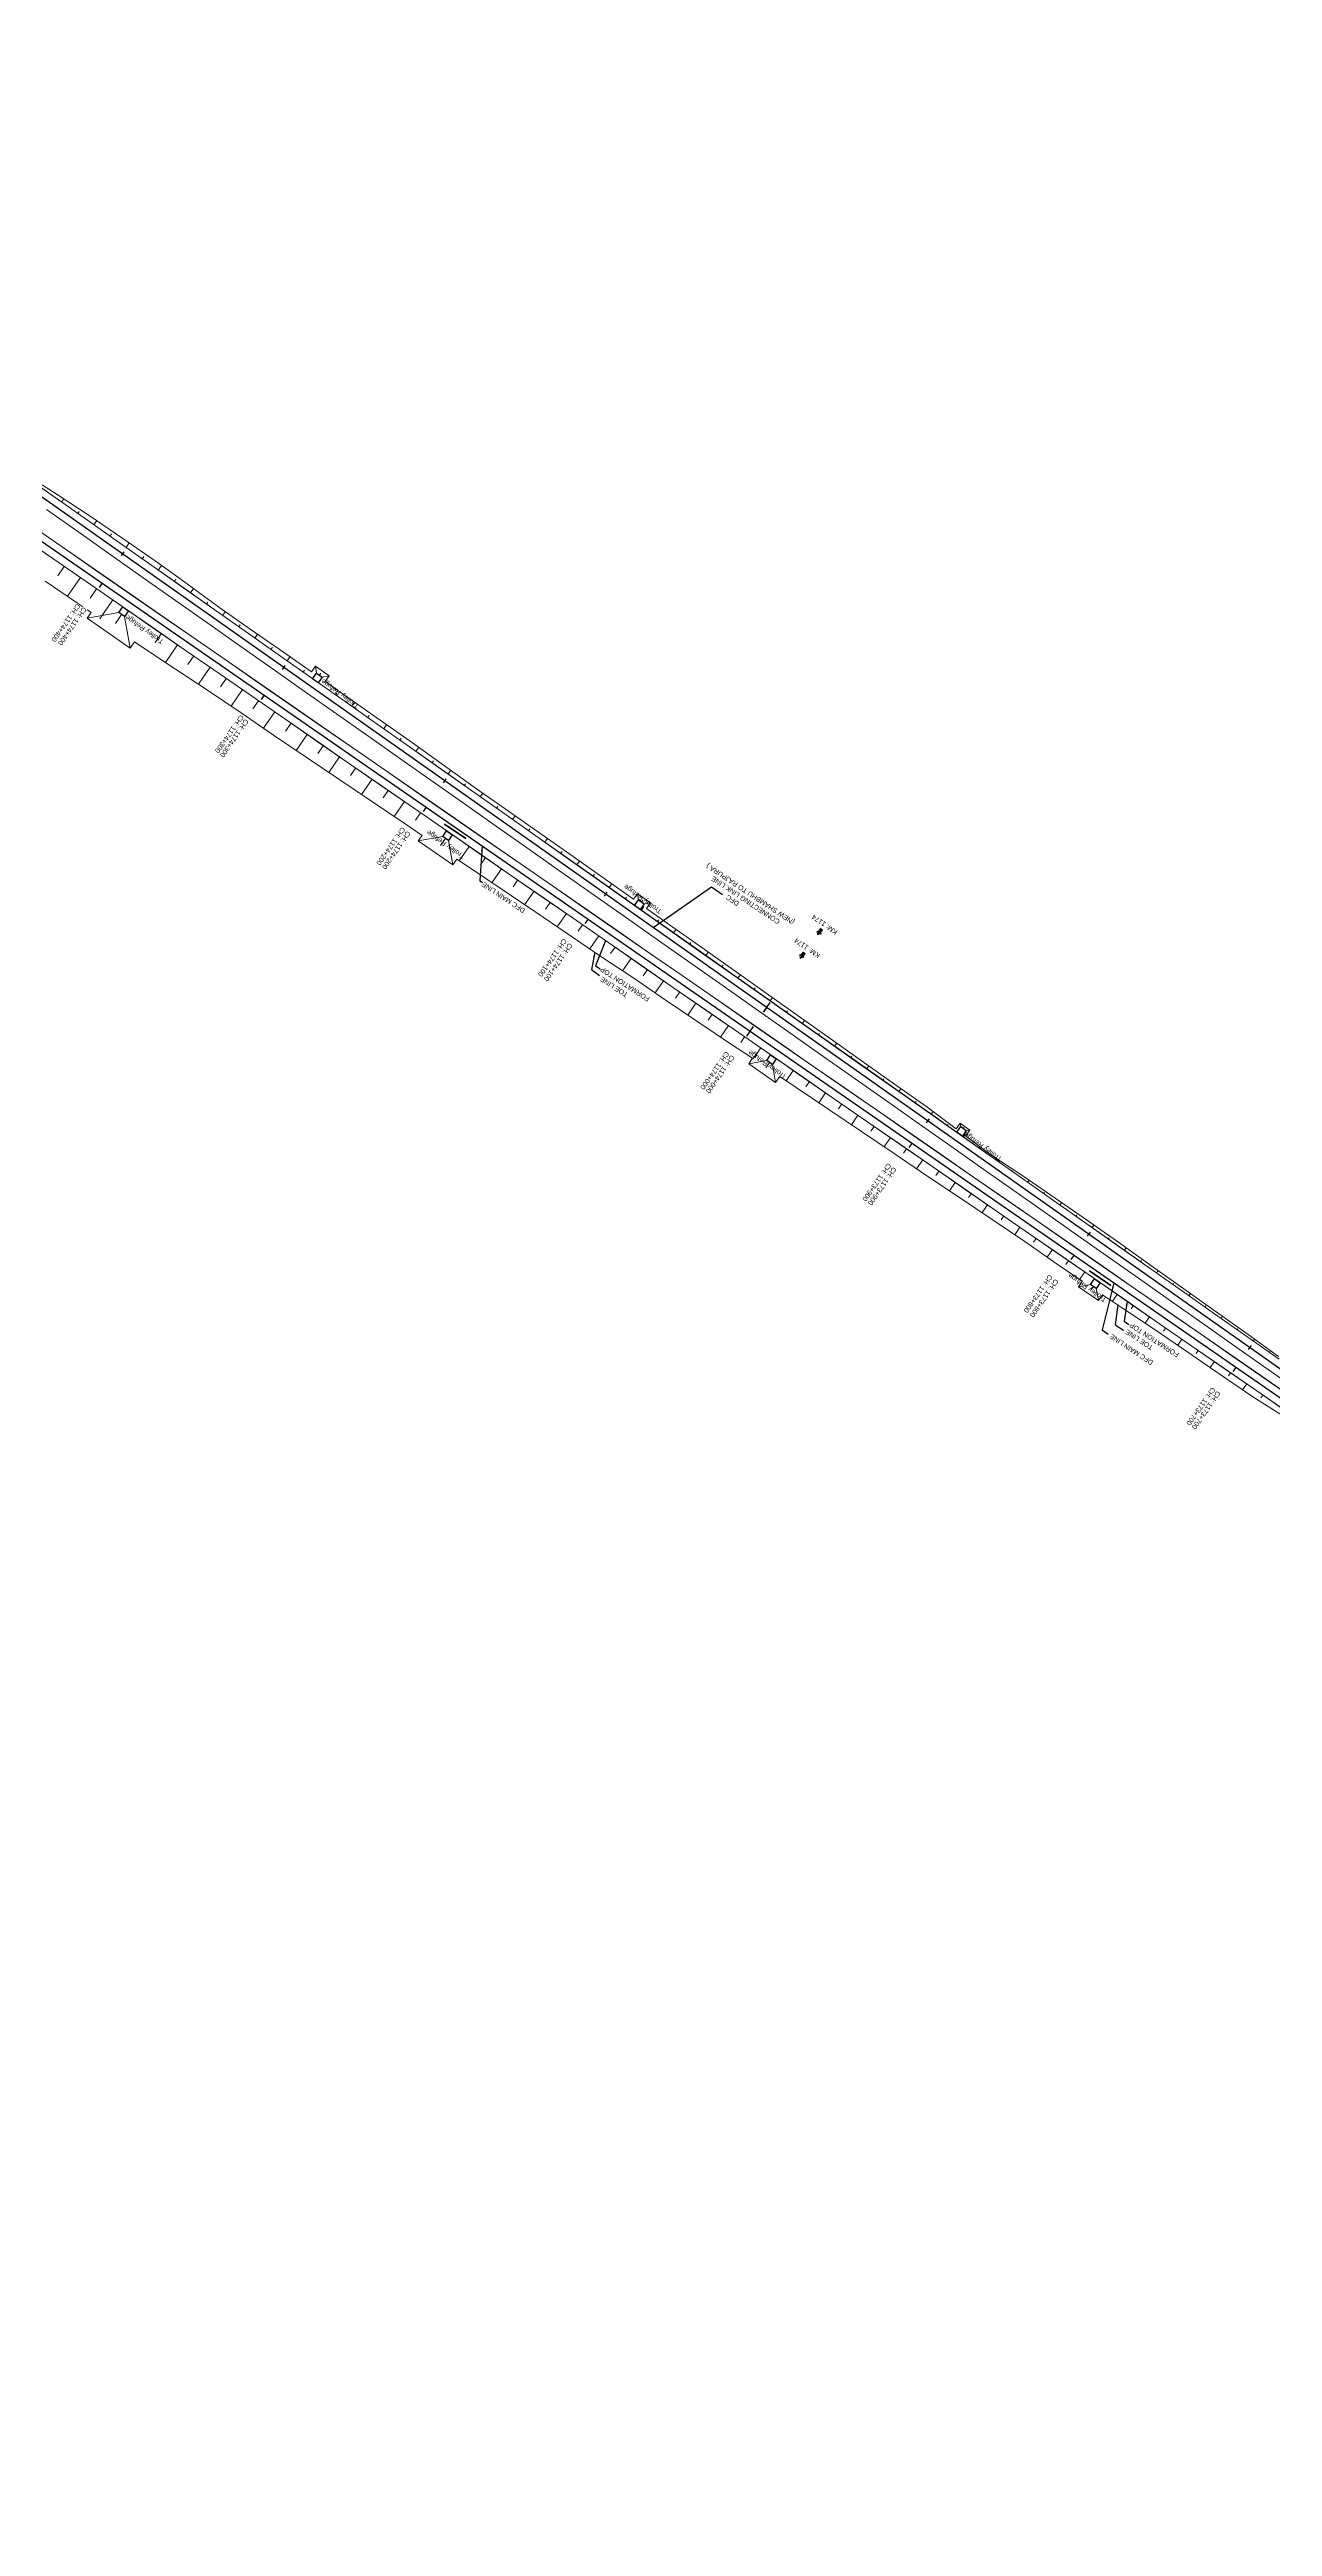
# Model space of a CAD drawing. Header units: metres. Extents: x 646784 to 658818, y 3369438 to 3378376.
# Drawn here: x 656846 to 657467, y 3369874 to 3371131 of the extents above; entities that cross this region are included whole.
import ezdxf
from ezdxf.enums import TextEntityAlignment as Align

# ---------------------------------------------------------------- set-up
doc = ezdxf.new("R2010")
doc.units = ezdxf.units.M
doc.header["$MEASUREMENT"] = 0
doc.linetypes.add('CENTER2', pattern=[1.125, 0.75, -0.125, 0.125, -0.125])
for name, color, linetype, lineweight in [('C-ALIG-DG-SPIRAL', 1, 'CENTER2', 70), ('C-ALIG-LABL-DG', 1, 'Continuous', 25), ('Km post', 1, 'Continuous', 13), ('PROPOSED DFC TRACK', 1, 'Continuous', 0), ('PROPOSED DFCC TOE LINE', 239, 'Continuous', 0), ('PROPOSED DFCC TOE SLOPES', 239, 'Continuous', 0), ('PROPOSED DFCC TRACK', 1, 'Continuous', 0)]:
    doc.layers.add(name, color=color, linetype=linetype, lineweight=lineweight)
for name, color, linetype in [('LINK LINE', 190, 'Continuous'), ('PROPOSED DFCC FORMATION LINE', 187, 'Continuous'), ('PROPOSED FORMATION LINE - Connecting line', 187, 'Continuous'), ('PROPOSED FORMATION LINE - PLAN', 187, 'Continuous'), ('Trolley Refuse', 10, 'Continuous')]:
    doc.layers.add(name, color=color, linetype=linetype)
doc.styles.add('Arial', font='arial.ttf')
doc.styles.get("Standard").update_dxf_attribs({"font": 'arial.ttf'})
doc.styles.add('Style-Arial', font='arial.ttf')
doc.dimstyles.new('ISO-25', dxfattribs={"dimtxt": 2.5, "dimasz": 2.5, "dimexe": 1.25, "dimexo": 0.625, "dimtad": 1, "dimtxsty": 'Standard', "dimcen": 2.5, "dimadec": 0, "dimazin": 0, "dimtfac": 1, "dimtmove": 0, "dimatfit": 3, "dimfxl": 1, "dimarcsym": 0})

# ---------------------------------------------------------------- blocks, each defined once
blk = doc.blocks.new('Tick Hor')
blk.add_lwpolyline([(-0.5, 0), (0.5, 0)])
blk = doc.blocks.new('KM Post')
at = {"layer": 'Km post', "lineweight": 13}
h = blk.add_hatch(color=256, dxfattribs=at)
h.paths.add_polyline_path([(0, -8.9), (1.6, -8.9), (1.6, -3.8), (0, -3.8)])
h.paths.add_polyline_path([(0, -3.8), (0, 0), (-3.4, -3.8)])
for p, q in [((0, -8.9), (0, 0)), ((3.1, -3.8), (0, 0)), ((3.1, -3.8), (-3.4, -3.8))]:
    blk.add_line(p, q, dxfattribs=at)
blk.add_lwpolyline([(1.6, -3.8), (1.6, -8.9), (-1.6, -8.9), (-1.6, -3.8)], dxfattribs=at)

msp = doc.modelspace()

# ---------------------------------------------------------------- linework, layer by layer
at = {"layer": 'C-ALIG-DG-SPIRAL', "color": 1, "linetype": 'Continuous', "lineweight": 30, "flags": 128}
msp.add_lwpolyline([(657743.0241, 3370258.9062), (656521.5257, 3371102.8902)], dxfattribs=at)
at = {"layer": 'C-ALIG-LABL-DG', "color": 1, "linetype": 'Continuous', "lineweight": 25}
for p, q in [((656872.4015, 3370860.4555), (656870.9804, 3370858.3987)), ((656954.6733, 3370803.6105), (656953.2521, 3370801.5538)), ((657036.945, 3370746.7656), (657035.5239, 3370744.7088)), ((657119.2168, 3370689.9206), (657117.7957, 3370687.8638)), ((657210.0295, 3370645.2266), (657208.5911, 3370643.1819)), ((657201.4886, 3370633.0756), (657200.0675, 3370631.0188)), ((657283.7604, 3370576.2306), (657282.3393, 3370574.1738)), ((657366.0322, 3370519.3856), (657364.6111, 3370517.3288)), ((657448.304, 3370462.5406), (657446.8829, 3370460.4838))]:
    msp.add_line(p, q, dxfattribs=at)
at = {"layer": 'LINK LINE', "linetype": 'Continuous', "lineweight": 30, "flags": 128}
msp.add_lwpolyline([(657778.5108, 3370245.3088), (656518.9277, 3371131.4062)], dxfattribs=at)
at = {"layer": 'LINK LINE', "color": 190, "lineweight": 0, "flags": 128}
msp.add_lwpolyline([(656832.8718, 3370916.2808), (656849.7776, 3370905.5524), (656866.5166, 3370894.5867), (656883.0321, 3370883.3033), (656899.4124, 3370871.8279), (656915.652, 3370860.1523), (656931.851, 3370848.4191), (656948.2292, 3370836.9407), (656964.6268, 3370825.4897), (656978.8205, 3370815.5596), (656980.8493, 3370818.4315), (656987.8571, 3370813.481), (656985.8438, 3370810.6311), (656997.3782, 3370802.5256), (657013.7588, 3370791.0505), (657030.1441, 3370779.5822), (657046.4009, 3370767.9311), (657062.6356, 3370756.2487), (657079.0194, 3370744.7781), (657095.418, 3370733.3286), (657111.7844, 3370721.8334), (657128.1214, 3370710.2963), (657142.5074, 3370700.1337), (657144.4974, 3370702.9506), (657151.0292, 3370698.3364), (657149.037, 3370695.5164), (657160.784, 3370687.206), (657177.1097, 3370675.6528), (657193.4199, 3370664.0776), (657209.7414, 3370652.5186), (657226.0371, 3370640.9228), (657242.3835, 3370629.3992), (657258.7105, 3370617.8479), (657275.058, 3370606.3257), (657291.3613, 3370594.7408), (657306.3508, 3370583.689), (657308.3171, 3370586.4723), (657313.2039, 3370583.0201), (657311.1172, 3370580.0664), (657323.3464, 3370570.6874), (657340.1441, 3370559.8051), (657356.5468, 3370548.3615), (657373.0364, 3370537.0414), (657389.3886, 3370525.526), (657405.6507, 3370513.8823), (657421.9855, 3370502.3422), (657438.3269, 3370490.8114), (657454.5765, 3370479.1501), (657469.9515, 3370468.1387)], dxfattribs=at)
at = {"layer": 'LINK LINE', "color": 190, "linetype": 'Continuous', "lineweight": 0, "flags": 128}
for points in [[(656851.9751, 3370901.6974), (656853.1383, 3370903.3508)], [(656860.154, 3370895.9436), (656860.8309, 3370896.9058)], [(656868.333, 3370890.1899), (656869.8324, 3370892.3213)], [(656876.5119, 3370884.4362), (656877.301, 3370885.5579)], [(656884.6908, 3370878.6824), (656886.3207, 3370880.9994)], [(656892.8697, 3370872.9287), (656893.6903, 3370874.0952)], [(656901.0486, 3370867.175), (656902.6728, 3370869.4838)], [(656909.2275, 3370861.4212), (656910.01, 3370862.5336)], [(656917.4064, 3370855.6675), (656918.9042, 3370857.7967)], [(656925.5853, 3370849.9138), (656926.2945, 3370850.9219)], [(656933.7642, 3370844.16), (656935.1392, 3370846.1146)], [(656941.9431, 3370838.4063), (656942.6357, 3370839.3908)], [(656950.122, 3370832.6525), (656951.5213, 3370834.6417)], [(656958.3009, 3370826.8988), (656959.0105, 3370827.9075)], [(656966.4798, 3370821.1451), (656967.9169, 3370823.1879)], [(656974.6587, 3370815.3913), (656975.3848, 3370816.4234)], [(656981.4583, 3370814.8914), (656980.8493, 3370818.4315)], [(656982.8877, 3370813.8817), (656983.6137, 3370814.9137)], [(656984.317, 3370812.872), (656987.8571, 3370813.481)], [(656991.0166, 3370803.8839), (656991.7491, 3370804.9252)], [(656999.1955, 3370798.1301), (657000.6669, 3370800.2218)], [(657007.3744, 3370792.3764), (657008.1158, 3370793.4303)], [(657015.5533, 3370786.6227), (657017.0485, 3370788.748)], [(657023.7322, 3370780.8689), (657024.4867, 3370781.9414)], [(657031.9111, 3370775.1152), (657033.408, 3370777.243)], [(657040.09, 3370769.3614), (657040.8132, 3370770.3895)], [(657048.2689, 3370763.6077), (657049.6603, 3370765.5856)], [(657056.4478, 3370757.854), (657057.1128, 3370758.7992)], [(657064.6267, 3370752.1002), (657065.925, 3370753.9457)], [(657072.8056, 3370746.3465), (657073.4613, 3370747.2785)], [(657080.9845, 3370740.5928), (657082.3117, 3370742.4794)], [(657089.1634, 3370734.839), (657089.8373, 3370735.7968)], [(657097.3423, 3370729.0853), (657098.7039, 3370731.0207)], [(657105.5213, 3370723.3316), (657106.2042, 3370724.3023)], [(657113.7002, 3370717.5778), (657115.0644, 3370719.5171)], [(657121.8791, 3370711.8241), (657122.556, 3370712.7863)], [(657130.058, 3370706.0703), (657131.401, 3370707.9795)], [(657138.2369, 3370700.3166), (657138.9028, 3370701.2632)], [(657145.0366, 3370699.8167), (657144.4974, 3370702.9506)], [(657146.4659, 3370698.8069), (657147.1318, 3370699.7535)], [(657147.8952, 3370697.7972), (657151.0292, 3370698.3364)], [(657146.4158, 3370694.5629), (657147.7347, 3370696.4377)], [(657154.5947, 3370688.8091), (657155.2465, 3370689.7357)], [(657162.7736, 3370683.0554), (657164.0617, 3370684.8865)], [(657170.9525, 3370677.3017), (657171.5885, 3370678.2058)], [(657179.1314, 3370671.5479), (657180.3843, 3370673.3289)], [(657187.3103, 3370665.7942), (657187.9248, 3370666.6677)], [(657195.4892, 3370660.0405), (657196.6967, 3370661.7569)], [(657203.6681, 3370654.2867), (657204.2628, 3370655.132)], [(657211.847, 3370648.533), (657213.0131, 3370650.1905)], [(657220.026, 3370642.7792), (657220.5934, 3370643.5859)], [(657228.2049, 3370637.0255), (657229.3189, 3370638.6092)], [(657236.3838, 3370631.2718), (657236.938, 3370632.0596)], [(657244.5627, 3370625.518), (657245.6615, 3370627.08)], [(657252.7416, 3370619.7643), (657253.2833, 3370620.5343)], [(657260.9205, 3370614.0106), (657261.9926, 3370615.5346)], [(657269.0994, 3370608.2568), (657269.6329, 3370609.0151)], [(657277.2783, 3370602.5031), (657278.3312, 3370603.9998)], [(657285.4572, 3370596.7494), (657285.97, 3370597.4783)], [(657293.6361, 3370590.9956), (657294.594, 3370592.3573)], [(657301.815, 3370585.2419), (657302.2299, 3370585.8317)], [(657308.6148, 3370584.7419), (657308.3171, 3370586.4723)], [(657310.0441, 3370583.7322), (657310.459, 3370584.3219)], [(657309.9939, 3370579.4882), (657310.6518, 3370580.4233)], [(657311.4734, 3370582.7224), (657313.2039, 3370583.0201)], [(657318.1728, 3370573.7344), (657318.3832, 3370574.0335)], [(657326.3517, 3370567.9807), (657326.7189, 3370568.5025)], [(657334.5307, 3370562.2269), (657334.8242, 3370562.6442)], [(657342.7096, 3370556.4732), (657343.4372, 3370557.5076)], [(657350.8885, 3370550.7195), (657351.2635, 3370551.2526)], [(657359.0674, 3370544.9657), (657359.8574, 3370546.0888)], [(657367.2463, 3370539.212), (657367.6743, 3370539.8204)], [(657375.4252, 3370533.4583), (657376.3195, 3370534.7295)], [(657383.6041, 3370527.7045), (657384.0498, 3370528.3381)], [(657391.783, 3370521.9508), (657392.6536, 3370523.1883)], [(657399.9619, 3370516.1971), (657400.3732, 3370516.7818)], [(657408.1408, 3370510.4433), (657408.9302, 3370511.5654)], [(657416.3197, 3370504.6896), (657416.7087, 3370505.2425)], [(657424.4986, 3370498.9358), (657425.2664, 3370500.0272)], [(657432.6775, 3370493.1821), (657433.0573, 3370493.7219)], [(657440.8564, 3370487.4284), (657441.5893, 3370488.4702)], [(657449.0354, 3370481.6746), (657449.3747, 3370482.1571)], [(657457.2143, 3370475.9209), (657457.8411, 3370476.812)], [(657465.3932, 3370470.1672), (657465.6823, 3370470.5782)]]:
    msp.add_lwpolyline(points, dxfattribs=at)
at = {"layer": 'LINK LINE', "linetype": 'Continuous', "lineweight": 30, "flags": 128}
for points in [[(656981.4583, 3370814.8914), (656984.317, 3370812.872), (656982.2975, 3370810.0133), (656979.4389, 3370812.0328)], [(657145.0366, 3370699.8167), (657147.8952, 3370697.7972), (657145.8758, 3370694.9386), (657143.0171, 3370696.958)], [(657308.6148, 3370584.7419), (657311.4734, 3370582.7224), (657309.454, 3370579.8638), (657306.5953, 3370581.8832)]]:
    msp.add_lwpolyline(points, close=True, dxfattribs=at)
at = {"layer": 'PROPOSED DFCC FORMATION LINE', "lineweight": 0, "flags": 128}
for points in [[(657470.2879, 3370466.7238), (657453.9301, 3370478.2313), (657437.5723, 3370489.7387), (657421.2145, 3370501.2462), (657404.8567, 3370512.7537), (657388.4988, 3370524.2611), (657372.141, 3370535.7686), (657355.7832, 3370547.2761), (657339.4254, 3370558.7836), (657323.0676, 3370570.291), (657306.7098, 3370581.7985), (657290.352, 3370593.306), (657273.9941, 3370604.8134), (657257.6363, 3370616.3209), (657241.2785, 3370627.8284), (657224.9207, 3370639.3359), (657208.5629, 3370650.8433), (657192.2051, 3370662.3508), (657175.8473, 3370673.8583), (657159.4895, 3370685.3658), (657143.1316, 3370696.8732), (657126.7738, 3370708.3807), (657110.416, 3370719.8882), (657094.0582, 3370731.3956), (657077.7004, 3370742.9031), (657061.3426, 3370754.4106), (657044.9848, 3370765.9181), (657028.6269, 3370777.4255), (657012.2691, 3370788.933), (656995.9113, 3370800.4405), (656979.5535, 3370811.948), (656963.1957, 3370823.4554), (656946.8379, 3370834.9629), (656930.4801, 3370846.4704), (656914.1222, 3370857.9778), (656897.7644, 3370869.4853), (656881.4066, 3370880.9928), (656865.0488, 3370892.5003), (656848.691, 3370904.0077), (656832.3332, 3370915.5152)], [(657479.6985, 3370445.4069), (657463.2441, 3370456.7759), (657446.7898, 3370468.1449), (657430.3354, 3370479.5139), (657413.8811, 3370490.8829), (657397.4267, 3370502.2519), (657380.9724, 3370513.6209), (657364.518, 3370524.9899), (657348.0636, 3370536.3589), (657331.6093, 3370547.7279), (657315.1549, 3370559.0969), (657298.7006, 3370570.4659), (657282.2462, 3370581.8349), (657265.7919, 3370593.2039), (657249.3375, 3370604.5729), (657232.8831, 3370615.9419), (657216.4288, 3370627.3109), (657199.9744, 3370638.6799), (657183.5201, 3370650.0489), (657167.0657, 3370661.4178), (657150.6114, 3370672.7868), (657134.157, 3370684.1558), (657117.7026, 3370695.5248), (657101.2483, 3370706.8938), (657084.7939, 3370718.2628), (657068.3396, 3370729.6318), (657051.8852, 3370741.0008), (657035.4309, 3370752.3698), (657018.9765, 3370763.7388), (657002.5221, 3370775.1078), (656986.0678, 3370786.4768), (656969.6134, 3370797.8458), (656953.1591, 3370809.2148), (656936.7047, 3370820.5838), (656920.2504, 3370831.9528), (656903.796, 3370843.3218), (656887.3416, 3370854.6908), (656870.8873, 3370866.0598), (656854.4329, 3370877.4288), (656837.9786, 3370888.7978)], [(657479.7269, 3370445.448), (657463.2726, 3370456.817), (657446.8182, 3370468.186), (657430.3638, 3370479.555), (657413.9095, 3370490.924), (657397.4551, 3370502.293), (657381.0008, 3370513.662), (657364.5464, 3370525.031), (657348.0921, 3370536.4), (657331.6377, 3370547.769), (657315.1833, 3370559.138), (657298.729, 3370570.507), (657282.2746, 3370581.876), (657265.8203, 3370593.245), (657249.3659, 3370604.614), (657232.9116, 3370615.983), (657216.4572, 3370627.352), (657200.0028, 3370638.721), (657183.5485, 3370650.09), (657167.0941, 3370661.459), (657150.6398, 3370672.828), (657134.1854, 3370684.197), (657117.7311, 3370695.566), (657101.2767, 3370706.935), (657084.8223, 3370718.304), (657068.368, 3370729.673), (657051.9136, 3370741.042), (657035.4593, 3370752.411), (657019.0049, 3370763.78), (657002.5506, 3370775.149), (656986.0962, 3370786.518), (656969.6418, 3370797.887), (656953.1875, 3370809.256), (656936.7331, 3370820.625), (656920.2788, 3370831.994), (656903.8244, 3370843.363), (656887.3701, 3370854.732), (656870.9157, 3370866.101), (656854.4613, 3370877.47), (656838.007, 3370888.839)], [(657475.4067, 3370439.1954), (657458.9523, 3370450.5644), (657442.498, 3370461.9334), (657426.0436, 3370473.3023), (657409.5893, 3370484.6713), (657393.1349, 3370496.0403), (657376.6806, 3370507.4093), (657360.2262, 3370518.7783), (657343.7718, 3370530.1473), (657327.3175, 3370541.5163), (657310.8631, 3370552.8853), (657294.4088, 3370564.2543), (657277.9544, 3370575.6233), (657261.5001, 3370586.9923), (657245.0457, 3370598.3613), (657228.5913, 3370609.7303), (657212.137, 3370621.0993), (657195.6826, 3370632.4683), (657179.2283, 3370643.8373), (657162.7739, 3370655.2063), (657146.3196, 3370666.5753), (657129.8652, 3370677.9443), (657113.4108, 3370689.3133), (657096.9565, 3370700.6823), (657080.5021, 3370712.0513), (657064.0478, 3370723.4203), (657047.5934, 3370734.7893), (657031.1391, 3370746.1583), (657014.6847, 3370757.5273), (656998.2303, 3370768.8963), (656981.776, 3370780.2653), (656965.3216, 3370791.6343), (656948.8673, 3370803.0033), (656932.4129, 3370814.3723), (656915.9586, 3370825.7413), (656899.5042, 3370837.1103), (656883.0498, 3370848.4793), (656866.5955, 3370859.8483), (656850.1411, 3370871.2173), (656833.6868, 3370882.5863)], [(657475.4351, 3370439.2365), (657458.9808, 3370450.6055), (657442.5264, 3370461.9745), (657426.072, 3370473.3435), (657409.6177, 3370484.7125), (657393.1633, 3370496.0815), (657376.709, 3370507.4505), (657360.2546, 3370518.8195), (657343.8003, 3370530.1885), (657327.3459, 3370541.5575), (657310.8915, 3370552.9265), (657294.4372, 3370564.2955), (657277.9828, 3370575.6645), (657261.5285, 3370587.0335), (657245.0741, 3370598.4025), (657228.6198, 3370609.7715), (657212.1654, 3370621.1405), (657195.711, 3370632.5095), (657179.2567, 3370643.8785), (657162.8023, 3370655.2475), (657146.348, 3370666.6165), (657129.8936, 3370677.9855), (657113.4393, 3370689.3545), (657096.9849, 3370700.7235), (657080.5306, 3370712.0925), (657064.0762, 3370723.4615), (657047.6218, 3370734.8305), (657031.1675, 3370746.1995), (657014.7131, 3370757.5685), (656998.2588, 3370768.9375), (656981.8044, 3370780.3065), (656965.3501, 3370791.6755), (656948.8957, 3370803.0444), (656932.4413, 3370814.4134), (656915.987, 3370825.7824), (656899.5326, 3370837.1514), (656883.0783, 3370848.5204), (656866.6239, 3370859.8894), (656850.1696, 3370871.2584), (656833.7152, 3370882.6274)]]:
    msp.add_lwpolyline(points, dxfattribs=at)
at = {"layer": 'PROPOSED DFCC TOE LINE', "lineweight": 0, "flags": 128}
for points in [[(656866.9316, 3370845.6719), (656860.086, 3370850.4271), (656843.532, 3370861.6519)], [(656880.9952, 3370845.7055), (656864.9254, 3370842.7684)], [(656888.9566, 3370830.7503), (656886.8119, 3370827.6462), (656864.9254, 3370842.7684), (656866.9316, 3370845.6719)], [(656883.8747, 3370843.7159), (656886.8119, 3370827.6462)], [(657035.0678, 3370732.5623), (657025.9964, 3370738.7154), (657009.4358, 3370749.9306), (656992.8414, 3370761.0968), (656976.2357, 3370772.2469), (656959.6536, 3370783.431), (656943.1476, 3370794.7252), (656926.5831, 3370805.9348), (656909.8523, 3370816.9038), (656893.174, 3370827.9487), (656888.9566, 3370830.7503)], [(657052.7068, 3370720.5319), (657050.6876, 3370717.6095), (657033.1221, 3370729.7462), (657035.0678, 3370732.5623)], [(657045.5387, 3370732.0156), (657033.1221, 3370729.7462)], [(657048.4182, 3370730.026), (657050.6876, 3370717.6095)], [(657202.8541, 3370619.4357), (657191.7708, 3370626.8067), (657175.0963, 3370637.8572), (657158.5507, 3370649.0941), (657142.0202, 3370660.3528), (657125.3852, 3370671.4604), (657108.822, 3370682.672), (657092.2748, 3370693.9065), (657075.6607, 3370705.0444), (657059.0506, 3370716.1879), (657052.7068, 3370720.5319)], [(657216.6929, 3370610.1649), (657214.6342, 3370607.1853), (657200.9315, 3370616.6531), (657202.8541, 3370619.4357)], [(657210.0822, 3370618.3256), (657200.9315, 3370616.6531)], [(657212.9617, 3370616.3361), (657214.6342, 3370607.1853)], [(657370.382, 3370506.3488), (657357.6217, 3370515.0089), (657341.2013, 3370526.4271), (657324.6521, 3370537.6588), (657308.0539, 3370548.8196), (657291.3562, 3370559.8363), (657274.8091, 3370571.0712), (657258.2494, 3370582.2877), (657241.622, 3370593.4062), (657225.0189, 3370604.5599), (657216.6929, 3370610.1649)], [(657380.6879, 3370499.3964), (657378.6409, 3370496.4337), (657368.4137, 3370503.5001), (657370.382, 3370506.3488)], [(657374.6259, 3370504.6356), (657368.4137, 3370503.5001)], [(657377.5054, 3370502.646), (657378.6409, 3370496.4337)], [(657538.2494, 3370393.4239), (657529.2535, 3370400.6552), (657524.2787, 3370404.3777), (657518.7093, 3370408.1271), (657507.6769, 3370415.5333), (657490.4512, 3370425.7859), (657473.8624, 3370436.9604), (657456.9189, 3370447.6213), (657440.4178, 3370458.9226), (657423.9705, 3370470.3019), (657407.4376, 3370481.5573), (657390.7706, 3370492.6185), (657380.6879, 3370499.3964)]]:
    msp.add_lwpolyline(points, dxfattribs=at)
at = {"layer": 'PROPOSED DFCC TOE SLOPES', "linetype": 'Continuous', "lineweight": 0, "flags": 128}
for points in [[(656853.3144, 3370869.0855), (656850.0052, 3370864.296)], [(656861.5416, 3370863.401), (656854.9729, 3370853.8941)], [(656869.7688, 3370857.7165), (656866.4971, 3370852.9814)], [(656877.996, 3370852.032), (656871.4385, 3370842.5413)], [(656882.435, 3370844.7107), (656879.2771, 3370840.1403)], [(656902.6775, 3370834.9785), (656899.5196, 3370830.4081)], [(656910.9047, 3370829.294), (656904.7009, 3370820.3152)], [(656919.1319, 3370823.6095), (656916.0909, 3370819.2084)], [(656927.359, 3370817.925), (656921.4154, 3370809.3228)], [(656935.5862, 3370812.2405), (656932.6676, 3370808.0165)], [(656943.8134, 3370806.556), (656938.0313, 3370798.1876)], [(656952.0406, 3370800.8715), (656949.1715, 3370796.7191)], [(656960.2677, 3370795.187), (656954.5554, 3370786.9195)], [(656968.4949, 3370789.5025), (656965.6589, 3370785.398)], [(656976.7221, 3370783.818), (656971.114, 3370775.7014)], [(656984.9493, 3370778.1335), (656982.1794, 3370774.1247)], [(656993.1765, 3370772.449), (656987.7123, 3370764.5408)], [(657001.4036, 3370766.7645), (656998.7083, 3370762.8636)], [(657009.6308, 3370761.08), (657004.3102, 3370753.3795)], [(657017.858, 3370755.3955), (657015.2295, 3370751.5913)], [(657026.0852, 3370749.711), (657020.8813, 3370742.1795)], [(657034.3124, 3370744.0265), (657031.7362, 3370740.298)], [(657046.9784, 3370731.0208), (657044.4464, 3370727.3562)], [(657058.9939, 3370726.973), (657053.9536, 3370719.6782)], [(657067.2211, 3370721.2885), (657064.7232, 3370717.6733)], [(657075.4482, 3370715.604), (657070.5303, 3370708.4863)], [(657083.6754, 3370709.9195), (657081.2558, 3370706.4176)], [(657091.9026, 3370704.235), (657087.1431, 3370697.3467)], [(657100.1298, 3370698.5505), (657097.7836, 3370695.1549)], [(657108.357, 3370692.866), (657103.711, 3370686.142)], [(657116.5841, 3370687.1815), (657114.2859, 3370683.8553)], [(657124.8113, 3370681.497), (657120.2693, 3370674.9233)], [(657133.0385, 3370675.8125), (657130.8015, 3370672.575)], [(657141.2657, 3370670.128), (657136.8821, 3370663.7837)], [(657149.4929, 3370664.4435), (657147.3362, 3370661.3223)], [(657157.72, 3370658.759), (657153.4449, 3370652.5716)], [(657165.9472, 3370653.0745), (657163.8301, 3370650.0105)], [(657174.1744, 3370647.39), (657169.9859, 3370641.328)], [(657182.4016, 3370641.7055), (657180.3424, 3370638.7253)], [(657190.6287, 3370636.021), (657186.6205, 3370630.2199)], [(657198.8559, 3370630.3365), (657196.9051, 3370627.5131)], [(657207.0831, 3370624.652), (657203.2822, 3370619.151)], [(657211.522, 3370617.3308), (657209.6659, 3370614.6445)], [(657223.5375, 3370613.283), (657219.8941, 3370608.0099)], [(657231.7646, 3370607.5985), (657229.9784, 3370605.0133)], [(657239.9918, 3370601.914), (657236.4938, 3370596.8513)], [(657248.219, 3370596.2295), (657246.5095, 3370593.7554)], [(657256.4462, 3370590.545), (657253.1137, 3370585.7219)], [(657264.6734, 3370584.8605), (657263.0439, 3370582.5022)], [(657272.9005, 3370579.176), (657269.6943, 3370574.5357)], [(657281.1277, 3370573.4915), (657279.5497, 3370571.2077)], [(657289.3549, 3370567.807), (657286.2452, 3370563.3064)], [(657297.5821, 3370562.1226), (657296.0648, 3370559.9266)], [(657305.8092, 3370556.4381), (657302.8965, 3370552.2224)], [(657314.0364, 3370550.7536), (657312.6314, 3370548.72)], [(657322.2636, 3370545.0691), (657319.5254, 3370541.106)], [(657330.4908, 3370539.3846), (657329.153, 3370537.4483)], [(657338.718, 3370533.7001), (657336.0897, 3370529.8962)], [(657346.9451, 3370528.0156), (657345.6424, 3370526.1301)], [(657355.1723, 3370522.3311), (657352.5499, 3370518.5357)], [(657363.3995, 3370516.6466), (657362.0921, 3370514.7544)], [(657371.6267, 3370510.9621), (657369.0594, 3370507.2464)], [(657376.0657, 3370503.6408), (657374.8106, 3370501.8243)], [(657388.081, 3370499.5931), (657385.6435, 3370496.0651)], [(657396.3082, 3370493.9086), (657395.1322, 3370492.2065)], [(657404.5354, 3370488.2241), (657402.2896, 3370484.9738)], [(657412.7626, 3370482.5396), (657411.68, 3370480.9728)], [(657420.9897, 3370476.8551), (657418.8639, 3370473.7784)], [(657429.2169, 3370471.1706), (657428.1655, 3370469.6488)], [(657437.4441, 3370465.4861), (657435.3376, 3370462.4374)], [(657445.6713, 3370459.8016), (657444.6214, 3370458.2821)], [(657453.8985, 3370454.1171), (657451.8221, 3370451.112)], [(657462.1256, 3370448.4326), (657461.1414, 3370447.0081)]]:
    msp.add_lwpolyline(points, dxfattribs=at)
at = {"layer": 'PROPOSED DFCC TRACK', "color": 12, "flags": 128}
msp.add_lwpolyline([(658289.6175, 3369874.2512), (657836.5764, 3370193.6147), (657834.533, 3370195.0552), (657832.4896, 3370196.4955), (657830.4462, 3370197.9357), (657828.4026, 3370199.3757), (657826.3588, 3370200.8155), (657824.3148, 3370202.2549), (657822.2705, 3370203.694), (657820.2259, 3370205.1326, 0.0018521), (657759.4746, 3370247.5317), (657757.4191, 3370248.9547), (657755.3632, 3370250.3772), (657753.3071, 3370251.7993), (657751.2508, 3370253.221), (657749.1943, 3370254.6426), (657747.1376, 3370256.0639), (657745.0809, 3370257.4851), (657743.0241, 3370258.9062), (656537.4002, 3371091.9218)], format="xyb", dxfattribs=at)
at = {"layer": 'PROPOSED FORMATION LINE - Connecting line', "lineweight": 0, "flags": 128}
for points in [[(657470.3167, 3370466.7647), (657453.9589, 3370478.2721), (657437.6011, 3370489.7796), (657421.2432, 3370501.2871), (657404.8854, 3370512.7946), (657388.5276, 3370524.302), (657372.1698, 3370535.8095), (657355.812, 3370547.317), (657339.4542, 3370558.8245), (657323.0964, 3370570.3319), (657306.7385, 3370581.8394), (657290.3807, 3370593.3469), (657274.0229, 3370604.8543), (657257.6651, 3370616.3618), (657241.3073, 3370627.8693), (657224.9495, 3370639.3768), (657208.5917, 3370650.8842), (657192.2338, 3370662.3917), (657175.876, 3370673.8992), (657159.5182, 3370685.4066), (657143.1604, 3370696.9141), (657126.8026, 3370708.4216), (657110.4448, 3370719.9291), (657094.087, 3370731.4365), (657077.7291, 3370742.944), (657061.3713, 3370754.4515), (657045.0135, 3370765.959), (657028.6557, 3370777.4664), (657012.2979, 3370788.9739), (656995.9401, 3370800.4814), (656979.5823, 3370811.9888), (656963.2245, 3370823.4963), (656946.8666, 3370835.0038), (656930.5088, 3370846.5113), (656914.151, 3370858.0187), (656897.7932, 3370869.5262), (656881.4354, 3370881.0337), (656865.0776, 3370892.5412), (656848.7198, 3370904.0486), (656832.3619, 3370915.5561)], [(657482.3304, 3370449.0821), (657465.9726, 3370460.5896), (657449.6148, 3370472.0971), (657433.257, 3370483.6045), (657416.8992, 3370495.112), (657400.5414, 3370506.6195), (657384.1835, 3370518.127), (657367.8257, 3370529.6344), (657351.4679, 3370541.1419), (657335.1101, 3370552.6494), (657318.7523, 3370564.1569), (657302.3945, 3370575.6643), (657286.0367, 3370587.1718), (657269.6788, 3370598.6793), (657253.321, 3370610.1867), (657236.9632, 3370621.6942), (657220.6054, 3370633.2017), (657204.2476, 3370644.7092), (657187.8898, 3370656.2166), (657171.532, 3370667.7241), (657155.1741, 3370679.2316), (657138.8163, 3370690.739), (657122.4585, 3370702.2465), (657106.1007, 3370713.754), (657089.7429, 3370725.2615), (657073.3851, 3370736.7689), (657057.0273, 3370748.2764), (657040.6695, 3370759.7839), (657024.3116, 3370771.2914), (657007.9538, 3370782.7988), (656991.596, 3370794.3063), (656975.2382, 3370805.8138), (656958.8804, 3370817.3212), (656942.5226, 3370828.8287), (656926.1648, 3370840.3362), (656909.8069, 3370851.8437), (656893.4491, 3370863.3511), (656877.0913, 3370874.8586), (656860.7335, 3370886.3661), (656844.3757, 3370897.8735)]]:
    msp.add_lwpolyline(points, dxfattribs=at)
at = {"layer": 'Trolley Refuse'}
for points in [[(656882.9848, 3370848.585), (656885.8643, 3370846.5955), (656883.8747, 3370843.7159), (656880.9952, 3370845.7055)], [(657047.5282, 3370734.8951), (657050.4078, 3370732.9056), (657048.4182, 3370730.026), (657045.5387, 3370732.0156)], [(657212.0718, 3370621.2051), (657214.9513, 3370619.2156), (657212.9617, 3370616.3361), (657210.0822, 3370618.3256)], [(657376.6155, 3370507.5151), (657379.495, 3370505.5255), (657377.5054, 3370502.646), (657374.6259, 3370504.6356)]]:
    msp.add_lwpolyline(points, close=True, dxfattribs=at)

# ---------------------------------------------------------------- block references
at = {"layer": 'C-ALIG-LABL-DG', "color": 1, "linetype": 'Continuous', "lineweight": 25, "xscale": 6.000000000000047, "yscale": 6.000000000000047, "zscale": 6.000000000000047, "rotation": 235.3577941688916}
msp.add_blockref('Tick Hor', (657201.4886, 3370633.0756), dxfattribs=at)
at = {"layer": 'LINK LINE', "linetype": 'Continuous', "lineweight": 30, "rotation": 234.8741991744407}
for p, xscale, yscale, zscale in [((656882.8733, 3370875.3761), 2.499999999999999, 2.499999999999999, 2.499999999999999), ((656964.6623, 3370817.8387), 2.499999999999999, 2.499999999999999, 2.499999999999999), ((657046.4514, 3370760.3013), 2.499999999999999, 2.499999999999999, 2.499999999999999), ((657128.2405, 3370702.764), 2.499999999999999, 2.499999999999999, 2.499999999999999), ((657210.0295, 3370645.2266), 5.999999999999997, 5.999999999999997, 5.999999999999997), ((657291.8186, 3370587.6892), 2.499999999999999, 2.499999999999999, 2.499999999999999), ((657373.6077, 3370530.1519), 2.499999999999999, 2.499999999999999, 2.499999999999999), ((657455.3968, 3370472.6145), 2.499999999999999, 2.499999999999999, 2.499999999999999)]:
    msp.add_blockref('Tick Hor', p, dxfattribs=dict(at, xscale=xscale, yscale=yscale, zscale=zscale))

# ---------------------------------------------------------------- texts
at = {"layer": 'LINK LINE', "linetype": 'Continuous', "lineweight": 30, "style": 'Style-Arial'}
for p in [(657003.2839, 3370798.7877), (657157.0287, 3370694.5652), (657329.7808, 3370568.8616)]:
    msp.add_text('Trolley Refuge', height=2.5, rotation=144.1883737, dxfattribs=at).set_placement(p)
for s, p in [('(NEW SHAMBHU TO RAJPURA )', (657180.3888, 3370718.5059)), ('CONNECTING LINK LINE', (657182.9847, 3370712.0255)), (' DFC', (657190.4158, 3370702.5346))]:
    msp.add_text(s, height=2.5, rotation=146.40432, dxfattribs=at).set_placement(p, align=Align.RIGHT)
at = {"layer": 'PROPOSED DFC TRACK', "color": 10, "linetype": 'Continuous', "lineweight": -3, "ltscale": 5, "style": 'Style-Arial'}
for p in [(657066.3495, 3370709.1824), (657385.3107, 3370479.7437)]:
    msp.add_text(' DFC MAIN LINE', height=2.5, rotation=146.40432, dxfattribs=at).set_placement(p, align=Align.RIGHT)
at = {"layer": 'PROPOSED DFCC TOE LINE', "lineweight": 0}
for p in [(657126.5827, 3370660.9952), (657393.2622, 3370481.9527)]:
    msp.add_text(' TOE LINE', height=2.5, rotation=146.8857891, dxfattribs=at).set_placement(p, align=Align.RIGHT)
at = {"layer": 'PROPOSED FORMATION LINE - PLAN', "lineweight": 0}
for p in [(657126.5645, 3370666.0029), (657395.3854, 3370485.4364)]:
    msp.add_text(' FORMATION TOP', height=2.5, rotation=146.8857891, dxfattribs=at).set_placement(p, align=Align.RIGHT)
at = {"layer": 'Trolley Refuse', "style": 'Style-Arial'}
for p in [(656904.0536, 3370831.4892), (657057.0597, 3370722.3294), (657220.3452, 3370610.6601), (657382.9034, 3370497.4194)]:
    msp.add_text('Trolley Refuge', height=2.5, rotation=145, dxfattribs=at).set_placement(p)

# ---------------------------------------------------------------- leaders
at = {"layer": 'LINK LINE', "linetype": 'Continuous', "lineweight": 30}
msp.add_leader([(657152.437, 3370685.742, -268.3582), (657181.9975, 3370706.5023, -268.3582), (657187.5977, 3370702.4922, -268.3582)], dimstyle='ISO-25', override={"dimtxt": 3, "dimasz": 2.5, "dimgap": 0.625, "dimtad": 0, "dimdec": 3, "dimzin": 2, "dimtdec": 3}, dxfattribs=at)
at = {"layer": 'PROPOSED DFC TRACK', "linetype": 'Continuous', "lineweight": 0}
for points in [[(657046.4879, 3370738.2083), (657057.3198, 3370730.9262)], [(657057.3198, 3370730.9262), (657046.4879, 3370738.2083)], [(657374.0858, 3370511.4613), (657384.9177, 3370504.1792)], [(657384.9177, 3370504.1792), (657374.0858, 3370511.4613)]]:
    msp.add_leader(points, dimstyle='ISO-25', override={"dimtxt": 3, "dimasz": 2.5, "dimtad": 0, "dimdec": 3, "dimzin": 2, "dimtdec": 3}, dxfattribs=at)
at = {"layer": 'PROPOSED DFC TRACK', "color": 10, "linetype": 'Continuous', "lineweight": -3, "ltscale": 5}
for points in [[(657065.5149, 3370727.0255), (657064.3147, 3370709.5639), (657065.7148, 3370708.5614)], [(657386.3869, 3370505.3217), (657380.4355, 3370481.5915), (657383.4929, 3370479.4023)]]:
    msp.add_leader(points, dimstyle='ISO-25', override={"dimtxt": 3, "dimasz": 2.5, "dimgap": 0.625, "dimtad": 0, "dimdec": 3, "dimzin": 2, "dimtdec": 3}, dxfattribs=at)
at = {"layer": 'PROPOSED DFCC TOE LINE', "lineweight": 0}
for points in [[(657122.7161, 3370673.1093), (657121.1192, 3370664.4992), (657125.1976, 3370661.508)], [(657388.387, 3370494.2209), (657387.1203, 3370484.2052), (657391.2485, 3370481.5004)]]:
    msp.add_leader(points, dimstyle='ISO-25', override={"dimtxt": 3, "dimasz": 2.5, "dimgap": 0.625, "dimtad": 0, "dimdec": 3, "dimzin": 2, "dimtdec": 3}, dxfattribs=at)
at = {"layer": 'PROPOSED FORMATION LINE - PLAN', "lineweight": 0}
for points in [[(657128.1916, 3370679.1007), (657123.1537, 3370666.4141), (657125.514, 3370664.8546)], [(657393.1349, 3370496.0403), (657391.6051, 3370485.9154), (657393.9653, 3370484.3559)]]:
    msp.add_leader(points, dimstyle='ISO-25', override={"dimtxt": 3, "dimasz": 2.5, "dimgap": 0.625, "dimtad": 0, "dimdec": 3, "dimzin": 2, "dimtdec": 3}, dxfattribs=at)

# ---------------------------------------------------------------- next in the draw order: texts
at = {"layer": 'C-ALIG-LABL-DG', "color": 1, "linetype": 'Continuous', "lineweight": 25, "char_height": 2.5, "style": 'Arial', "bg_fill": 3, "box_fill_scale": 1.04, "bg_fill_color": 256, "bg_fill_true_color": 13158600, "bg_fill_transparency": 0}
for s, insert, width, attachment_point, rotation in [('CH: 1174+400', (656863.8179, 3370848.0325), 22.502814, 4, 235.3577942), ('CH: 1174+300', (656946.0897, 3370791.1875), 22.502814, 4, 235.3577942), ('CH: 1174+200', (657028.3615, 3370734.3425), 22.502814, 4, 235.3577942), ('CH: 1174+100', (657110.6332, 3370677.4975), 22.502814, 4, 235.3577942), ('KM: 1174', (657236.0561, 3370670.0872), 14.669458, 1, 145.3577942), ('CH: 1174+000', (657192.905, 3370620.6525), 22.502814, 4, 235.3577942), ('CH: 1173+900', (657275.1768, 3370563.8075), 22.502814, 4, 235.3577942), ('CH: 1173+800', (657357.4486, 3370506.9625), 22.502814, 4, 235.3577942), ('CH: 1173+700', (657439.7204, 3370450.1175), 22.502814, 4, 235.3577942)]:
    msp.add_mtext(s, dxfattribs=dict(at, insert=insert, width=width, attachment_point=attachment_point, rotation=rotation))

# ---------------------------------------------------------------- next in the draw order: block references
at = {"layer": 'C-ALIG-LABL-DG', "color": 1, "linetype": 'Continuous', "lineweight": 25, "xscale": 0.3933041122191764, "yscale": 0.3933041122191764, "zscale": 0.3933041122191764, "rotation": 145.357794168611}
msp.add_blockref('KM Post', (657227.0689, 3370670.0979), dxfattribs=at)

# ---------------------------------------------------------------- next in the draw order: texts
at = {"layer": 'LINK LINE', "linetype": 'Continuous', "lineweight": 30, "char_height": 2.5, "width": 22.502814, "attachment_point": 4, "rotation": 234.8741992, "style": 'Arial', "bg_fill": 3, "box_fill_scale": 1.04, "bg_fill_color": 256, "bg_fill_true_color": 13158600, "bg_fill_transparency": 0}
for s, insert in [('CH: 1174+400', (656860.6408, 3370849.6604)), ('CH: 1174+300', (656943.6892, 3370793.2836)), ('CH: 1174+200', (657025.6521, 3370736.2805)), ('CH: 1174+100', (657107.7755, 3370679.7024)), ('CH: 1174+000', (657190.1895, 3370622.4148)), ('CH: 1173+900', (657272.4967, 3370565.7453)), ('CH: 1173+800', (657354.4432, 3370509.1512)), ('CH: 1173+700', (657437.1282, 3370451.9875))]:
    msp.add_mtext(s, dxfattribs=dict(at, insert=insert))
at = {"layer": 'LINK LINE', "linetype": 'Continuous', "lineweight": 0, "insert": (657244.9082, 3370681.9452), "char_height": 2.5, "width": 14.669458, "attachment_point": 1, "rotation": 144.8741992, "style": 'Arial', "bg_fill": 3, "box_fill_scale": 1.04, "bg_fill_color": 256, "bg_fill_true_color": 13158600, "bg_fill_transparency": 0}
msp.add_mtext('KM: 1174', dxfattribs=at)

# ---------------------------------------------------------------- next in the draw order: block references
at = {"layer": 'LINK LINE', "linetype": 'Continuous', "lineweight": 0, "xscale": 0.3933041122191765, "yscale": 0.3933041122191765, "zscale": 0.3933041122191765, "rotation": 144.8741991737242}
msp.add_blockref('KM Post', (657235.9214, 3370682.0317), dxfattribs=at)

doc.saveas('drawing.dxf')
